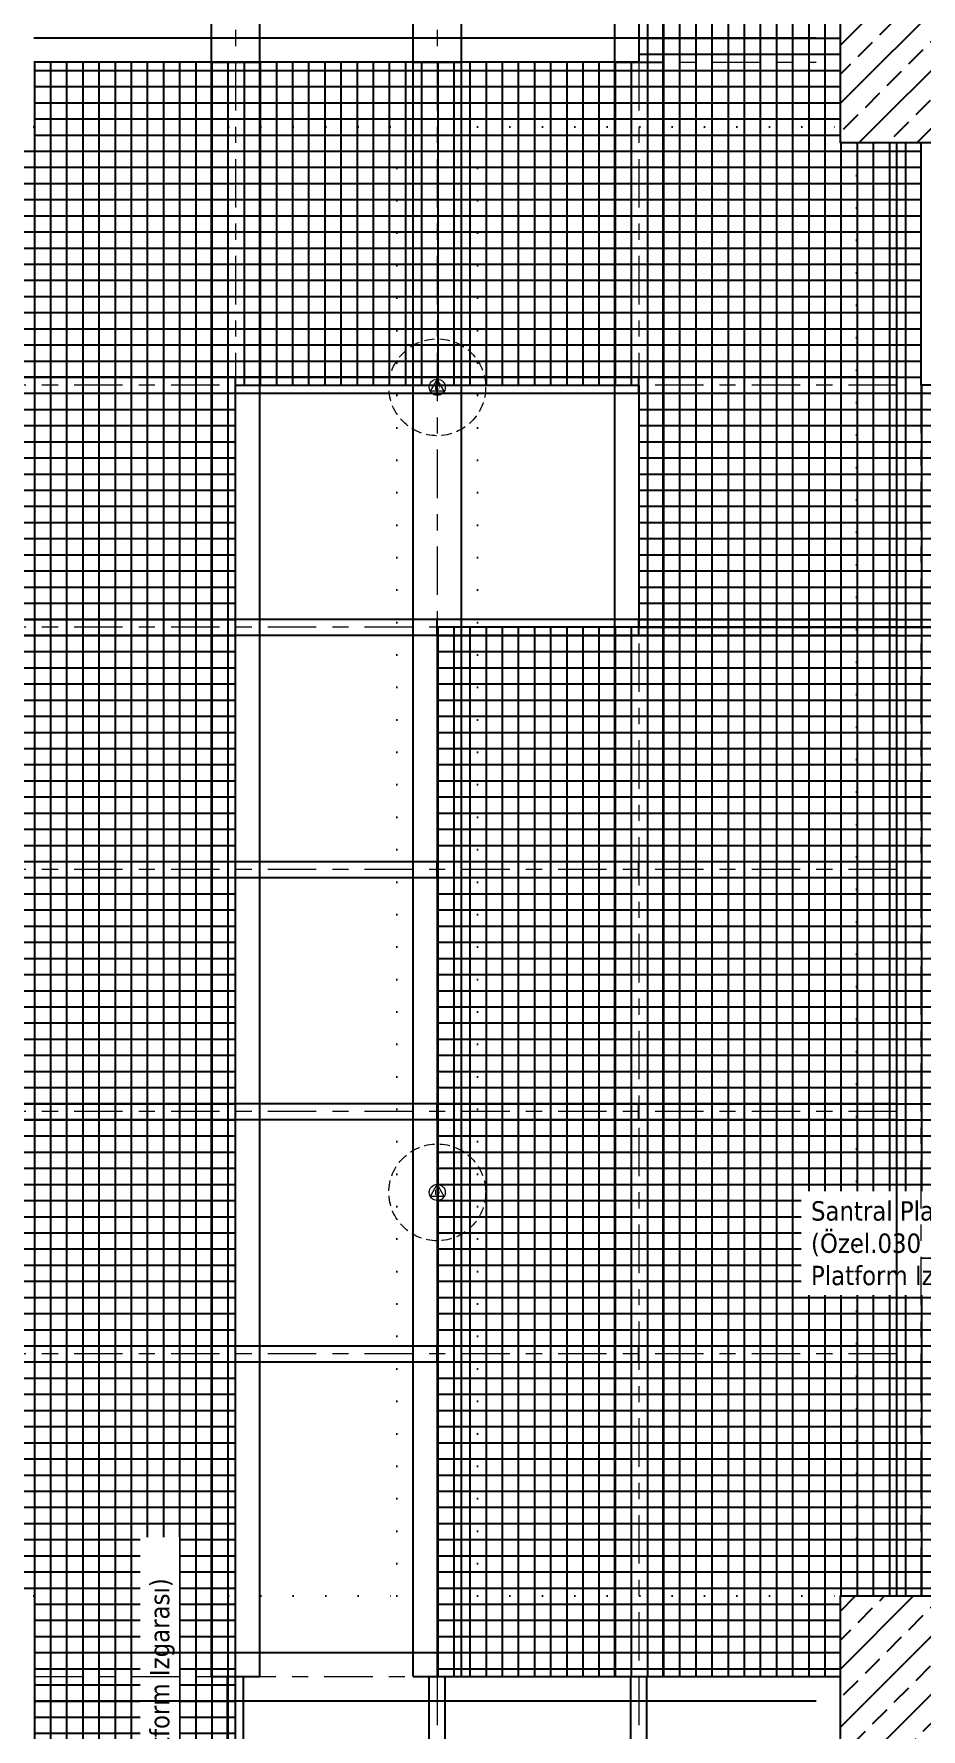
# Model space of a CAD drawing. Header units: centimetres. Extents: x 405564 to 502064, y 46284 to 60634.
# Drawn here: x 450150 to 450700, y 53450 to 54500 of the extents above; entities that cross this region are included whole.
import ezdxf
from ezdxf import colors
from ezdxf.entities.mleader import LeaderData, LeaderLine
from ezdxf.enums import TextEntityAlignment as Align
from ezdxf.math import Vec2, Vec3
from ezdxf.xclip import XClip

# ---------------------------------------------------------------- set-up
doc = ezdxf.new("R2010")
doc.units = ezdxf.units.CM
doc.header["$XCLIPFRAME"] = 0
for name, pattern in [('ACAD_ISO07W100', [3, 0, -3]), ('DOT', [0.25, 0, -0.25]), ('HIDDEN', [9.525, 6.35, -3.175]), ('XKITLINE03', [6, 3, -1, 1, -1])]:
    doc.linetypes.add(name, pattern=pattern)
doc.layers.get('0').update_dxf_attribs({"color": 8, "lineweight": 9})
for name, color, linetype, lineweight in [('0-KRCN-AYDINLATMA-130426', 8, 'Continuous', 9), ('0-KRCN-MİMARİ-220526', 8, 'Continuous', 9), ('OL_Ic', 8, 'Continuous', 9)]:
    doc.layers.add(name, color=color, linetype=linetype, lineweight=lineweight)
for name, color, linetype in [('AS_DOS_TERAS_UST', 8, 'ACAD_ISO07W100'), ('AS_DUV', 8, 'Continuous'), ('AS_PRFL_CELIK', 8, 'Continuous'), ('AS_PRFL_CELIK AKS', 8, 'Continuous'), ('AS_PRFL_CELIK KEDI YOLU', 8, 'Continuous'), ('AS_PRFL_CELIK PLATFORM IZGARA', 8, 'Continuous'), ('AS_PYZ_BINA', 8, 'Continuous'), ('AS_TA_BETONARME', 5, 'Continuous'), ('AS_TA_TARAMA', 8, 'Continuous'), ('AS_YAZI', 8, 'Continuous')]:
    doc.layers.add(name, color=color, linetype=linetype)
doc.styles.add('2', font='arial.ttf', dxfattribs={"width": 0.9, "height": 200})
doc.styles.add('MtXpl_Tahoma', font='tahoma.ttf')
doc.styles.add('Normal_ITL', font='swissi.ttf')
pattern_1 = [(0, (-443149.746, -16832.563), (0, 10), []), (90, (-443149.746, -16832.563), (-10, 6e-16), [])]
pattern_2 = [(225, (17560.68, -7819.299), (17.96051, -17.96051), []), (225, (17542.72, -7819.299), (17.96051, -17.96051), [12.7, -6.35])]

# ---------------------------------------------------------------- blocks, each defined once
blk = doc.blocks.new('KD')
at = {"layer": '0-KRCN-AYDINLATMA-130426'}
for p, q in [((0, 5), (-4.3, -2.5)), ((4.3, -2.5), (0, 5)), ((4.3, -2.5), (-4.3, -2.5))]:
    blk.add_line(p, q, dxfattribs=at)
at = {"layer": '0-KRCN-AYDINLATMA-130426', "linetype": 'HIDDEN'}
blk.add_circle((0, 0), 30, dxfattribs=at)
at = {"layer": '0-KRCN-AYDINLATMA-130426'}
blk.add_circle((0, 0), 5, dxfattribs=at)
at = {"layer": '0-KRCN-AYDINLATMA-130426', "style": '2'}
blk.add_text('D', height=3.36, dxfattribs=at).set_placement((0, 0), align=Align.MIDDLE_CENTER)
blk = doc.blocks.new('G$C27E741DA')
at = {"layer": '0-KRCN-AYDINLATMA-130426'}
for p in [(12335.7, 7147.2), (12335.7, 6648.5)]:
    blk.add_blockref('KD', p, dxfattribs=at)
blk = doc.blocks.new('PLATFORM IZGARASI VE KEDI YOLU YERLESIMI')
at = {"layer": 'AS_PRFL_CELIK KEDI YOLU', "transparency": 33554687}
h = blk.add_hatch(dxfattribs=at)
h.set_pattern_fill('_USER', color=15, scale=10, double=1, pattern_type=0)
h.set_pattern_definition(pattern_1)
h.paths.add_polyline_path([(7550, -2400), (7500, -2400), (7500, -2300), (7550, -2300), (7550, -1900), (7975, -1900), (7975, -2175), (8100, -2175), (8100, -1900), (8100, -1800), (8100, -1250), (7975, -1250), (7975, -1800), (7125, -1800), (7125, -950), (7250, -950), (7250, -750), (7125, -750), (7125, -800), (6050, -800), (6050, -750), (5924.6, -750), (5924.6, -800), (3050, -800), (3050, -550), (2925, -550), (2925, -800), (1975, -800), (1975, -550), (1850, -550), (1850, -800), (1125, -800), (1125, -900), (1250, -900), (1250, -950), (1375, -950), (1375, -900), (6950, -900), (6950, -1250), (6775, -1250), (6775, -1400), (6950, -1400), (6950, -1700), (7000, -1700), (7000, -1800), (3900, -1800), (3900, -1700), (3950, -1700), (3950, -1550), (3775, -1550), (3775, -1800), (615, -1800), (615, -1900), (1190, -1900), (1190, -1940), (1290, -1940), (1290, -1900), (2450, -1900), (2450, -2175), (1725, -2175), (1725, -2700), (1550, -2700), (1550, -2850), (1850, -2850), (1850, -2275), (2575, -2275), (2575, -1900), (3350, -1900), (3350, -2300), (3400, -2300), (3400, -2400), (3350, -2400), (3350, -3300), (3400, -3300), (3400, -3400), (3350, -3400), (3350, -3556.2), (3525, -3556.2), (3525, -3000), (3650, -3000), (3650, -2850), (3525, -2850), (3525, -1900), (4850, -1900), (4850, -2350), (4725, -2350), (4725, -2545), (4850, -2545), (4850, -2850), (4975, -2850), (4975, -1900), (7375, -1900), (7375, -2350), (7000, -2350), (7000, -2400), (6950, -2400), (6950, -3000), (6775, -3000), (6775, -2850), (6650, -2850), (6650, -3000), (6650, -3150), (6950, -3150), (6950, -3300), (7000, -3300), (7000, -3400), (6950, -3400), (6950, -4337.5), (6525, -4337.5), (6525, -4493.7), (7125, -4493.7), (7125, -3712.5), (7250, -3712.5), (7250, -3556.2), (7125, -3556.2), (7125, -2550), (7375, -2550), (7375, -2700), (7975, -2700), (7975, -3000), (8100, -3000), (8100, -2550), (7550, -2550)])
at = {"layer": 'AS_PRFL_CELIK PLATFORM IZGARA', "transparency": 33554687}
h = blk.add_hatch(dxfattribs=at)
h.set_pattern_fill('_USER', color=256, scale=10, double=1, pattern_type=0)
h.set_pattern_definition(pattern_1)
h.paths.add_polyline_path([(7850, -2700), (7250, -2700), (7250, -3350), (7500, -3350), (7500, -3300), (7600, -3300), (7600, -3350), (7850, -3350)])
at = {"layer": 'AS_PRFL_CELIK KEDI YOLU', "color": 4}
for points in [[(7375, -1900), (7375, -2350), (7000, -2350)], [(6525, -4493.7), (7125, -4493.7), (7125, -3712.5), (7250, -3712.5), (7250, -3556.2), (7125, -3556.2), (7125, -2550), (7375, -2550), (7375, -2700), (7975, -2700), (7975, -3000), (8100, -3000), (8100, -2550), (7550, -2550), (7550, -2400), (7500, -2400), (7500, -2300)]]:
    blk.add_lwpolyline(points, dxfattribs=at)
at = {"layer": 'AS_PRFL_CELIK PLATFORM IZGARA'}
blk.add_lwpolyline([(7250, -2700), (7250, -3350), (7500, -3350), (7500, -3300), (7600, -3300), (7600, -3350), (7850, -3350), (7850, -2700)], close=True, dxfattribs=at)
at = {"layer": 'AS_YAZI', "insert": (7481.7, -3055.5), "char_height": 12, "width": 141.875, "attachment_point": 1, "style": 'MtXpl_Tahoma', "bg_fill": 3, "box_fill_scale": 1.5, "bg_fill_color": 256, "bg_fill_transparency": 0}
blk.add_mtext('{\\fTahoma|b0|i0|c162|p34;Santral Platformu (Özel.030_Ağır Yük Platform Izgarası)}', dxfattribs=at)
at = {"layer": 'AS_YAZI', "insert": (7071.9, -3622.8), "char_height": 12, "width": 353.107, "attachment_point": 1, "rotation": 90, "style": 'MtXpl_Tahoma', "bg_fill": 3, "box_fill_scale": 1.5, "bg_fill_color": 256, "bg_fill_transparency": 0}
blk.add_mtext('{\\fTahoma|b0|i0|c162|p34;Kedi Yolu (Özel.030_Ağır Yük Platform Izgarası)}', dxfattribs=at)
blk = doc.blocks.new('A$C48c69b65')
at = {"layer": 'AS_PRFL_CELIK'}
for p, q in [((7110, -2350), (7110, -1750)), ((7140, -2350), (7140, -1750)), ((7235, -2350), (7235, -1750)), ((7265, -2350), (7265, -1750)), ((7360, -2350), (7360, -1750)), ((7390, -2350), (7390, -1750)), ((7000, -2335), (7485, -2335)), ((7110, -2350), (7140, -2350)), ((7110, -3350), (7110, -2350)), ((7110, -2350), (7140, -2350)), ((7140, -3350), (7140, -2350)), ((7235, -2350), (7265, -2350)), ((7235, -3350), (7235, -2350)), ((7235, -2350), (7265, -2350)), ((7265, -3350), (7265, -2350)), ((7360, -2350), (7390, -2350)), ((7360, -3350), (7360, -2350)), ((7360, -2350), (7390, -2350)), ((7390, -3350), (7390, -2350)), ((7000, -2365), (7485, -2365)), ((7535, -3300), (7535, -2400)), ((50, -2545), (7535, -2545)), ((7125, -2555), (7125, -2545)), ((7250, -2555), (7250, -2545)), ((7375, -2555), (7375, -2545)), ((50, -2555), (7535, -2555)), ((50, -2695), (7535, -2695)), ((7125, -2705), (7125, -2695)), ((7250, -2705), (7250, -2695)), ((7375, -2705), (7375, -2695)), ((50, -2705), (7535, -2705)), ((50, -2845), (7535, -2845)), ((7125, -2855), (7125, -2845)), ((7250, -2855), (7250, -2845)), ((7375, -2855), (7375, -2845)), ((50, -2855), (7535, -2855)), ((50, -2995), (7535, -2995)), ((7125, -3005), (7125, -2995)), ((7250, -3005), (7250, -2995)), ((7375, -3005), (7375, -2995)), ((50, -3005), (7535, -3005)), ((50, -3145), (7535, -3145)), ((7125, -3155), (7125, -3145)), ((7250, -3155), (7250, -3145)), ((7375, -3155), (7375, -3145)), ((50, -3155), (7535, -3155)), ((7000, -3335), (7485, -3335)), ((7110, -3350), (7140, -3350)), ((7120, -3556.2), (7120, -3350)), ((7120, -3350), (7130, -3350)), ((7130, -3556.2), (7130, -3350)), ((7235, -3350), (7265, -3350)), ((7245, -3556.2), (7245, -3350)), ((7245, -3350), (7255, -3350)), ((7255, -3556.2), (7255, -3350)), ((7360, -3350), (7390, -3350)), ((7370, -3556.2), (7370, -3350)), ((7370, -3350), (7380, -3350)), ((7380, -3556.2), (7380, -3350)), ((7000, -3365), (7485, -3365))]:
    blk.add_line(p, q, dxfattribs=at)
at = {"layer": 'AS_PRFL_CELIK AKS', "linetype": 'XKITLINE03', "lineweight": 0, "ltscale": 10}
for p, q in [((7125, -1750), (7125, -2350)), ((7250, -1750), (7250, -2350)), ((7375, -1750), (7375, -2350)), ((7000, -2350), (7485, -2350)), ((7125, -2350), (7125, -3350)), ((7250, -2350), (7250, -3350)), ((7375, -2350), (7375, -3350)), ((7550, -3300), (7550, -2400)), ((7535, -2550), (50, -2550)), ((7535, -2700), (50, -2700)), ((7535, -2850), (50, -2850)), ((7535, -3000), (50, -3000)), ((7535, -3150), (50, -3150)), ((7000, -3350), (7485, -3350)), ((7125, -3350), (7125, -3556.2)), ((7250, -3350), (7250, -3556.2)), ((7375, -3350), (7375, -3556.2))]:
    blk.add_line(p, q, dxfattribs=at)
blk = doc.blocks.new('A$Ca63a641c')
at = {"layer": 'AS_PYZ_BINA'}
ml = blk.add_multileader_mtext('Standard', dxfattribs=at)
ml.set_content('EST boyalı panel çit ve panel çit kapı (AS 51.101)', color=256, style='Normal_ITL')
ml.set_leader_properties()
ml.build(insert=Vec2(0, 0))
ml.multileader.update_dxf_attribs({"dogleg_length": 0.379, "arrow_head_size": 17, "scale": 75})
ctx = ml.context
ctx.base_point, ctx.scale, ctx.char_height, ctx.arrow_head_size, ctx.landing_gap_size, ctx.plane_origin = Vec3(140.5, 464.3), 75, 20, 17, 14.2, Vec3(92.5, 620.1)
notes = []
notes.append((ctx, [(0, (1, 1, 0), (112.1, 464.3), (1, 0), 28.4, [(0, [(68.5, 410)], 0, [])])]))
ctx.mtext.insert, ctx.mtext.width, ctx.mtext.flow_direction = Vec3(154.7, 477.5), 604.563, 5
for ctx, leaders in notes:
    for number, flags, end, landing, length, lines in leaders:
        leader = LeaderData()
        leader.index, (leader.has_last_leader_line, leader.has_dogleg_vector, leader.attachment_direction) = number, flags
        leader.last_leader_point, leader.dogleg_vector, leader.dogleg_length = Vec3(end), Vec3(landing), length
        for number, points, colour, breaks in lines:
            line = LeaderLine()
            line.index, line.vertices, line.color, line.breaks = number, Vec3.list(points), colors.encode_raw_color(colour), breaks
            leader.lines.append(line)
        ctx.leaders.append(leader)
blk = doc.blocks.new('A$C85dec720')
at = {"layer": 'OL_Ic'}
blk.add_blockref('A$Ca63a641c', (5315.08, 5344.25, 28.4), dxfattribs=at)
blk = doc.blocks.new('A$C6A10300A')
at = {"layer": 'AS_DUV'}
ref = blk.add_blockref('A$C85dec720', (28900.96, -17748.98), dxfattribs=dict(at, rotation=105.0255580063709))
XClip(ref).set_block_clipping_path([(6220.3367769278, 6783.7313721173), (4126.4071464743, -1017.0000000052), (7354.8298234051, -1883.5969356479), (9448.7594538586, 5917.1344364745)])
at = {"layer": 'AS_PRFL_CELIK'}
blk.add_blockref('PLATFORM IZGARASI VE KEDI YOLU YERLESIMI', (5085.68, -3801.45), dxfattribs=at)
at = {"layer": 'AS_TA_TARAMA'}
h = blk.add_hatch(dxfattribs=at)
h.set_pattern_fill('ANSI33', color=256, scale=4, angle=180)
h.set_pattern_definition(pattern_2)
h.paths.add_polyline_path([(12585.68, -6101.45), (12685.68, -6101.45), (12685.68, -6201.45), (12585.68, -6201.45)])
h = blk.add_hatch(dxfattribs=at)
h.set_pattern_fill('ANSI33', color=256, scale=4, angle=180)
h.set_pattern_definition(pattern_2)
h.paths.add_polyline_path([(12585.68, -7101.45), (12685.68, -7101.45), (12685.68, -7201.45), (12585.68, -7201.45)], flags=17)
at = {"layer": 'AS_DOS_TERAS_UST', "linetype": 'DOT', "ltscale": 80}
for p, q in [((12085.68, -6191.45), (12310.68, -6191.45)), ((12310.68, -7101.45), (12310.68, -6191.45)), ((12360.68, -6191.45), (12585.68, -6191.45)), ((12360.68, -7101.45), (12360.68, -6191.45)), ((12595.68, -6201.45), (12595.68, -7101.45)), ((12085.68, -7101.45), (12310.68, -7101.45)), ((12360.68, -7101.45), (12585.68, -7101.45))]:
    blk.add_line(p, q, dxfattribs=at)
at = {"layer": 'AS_TA_BETONARME'}
for points in [[(12585.68, -6101.45), (12685.68, -6101.45), (12685.68, -6201.45), (12585.68, -6201.45)], [(12585.68, -7101.45), (12685.68, -7101.45), (12685.68, -7201.45), (12585.68, -7201.45)]]:
    blk.add_lwpolyline(points, close=True, dxfattribs=at)
blk.add_blockref('A$C48c69b65', (5085.68, -3801.45))

msp = doc.modelspace()

# ---------------------------------------------------------------- block references
at = {"layer": '0-KRCN-AYDINLATMA-130426'}
msp.add_blockref('G$C27E741DA', (438064.1, 47134), dxfattribs=at)

# ---------------------------------------------------------------- next in the draw order: block references
at = {"layer": '0-KRCN-MİMARİ-220526'}
msp.add_blockref('A$C6A10300A', (438064.1, 60634), dxfattribs=at)

doc.saveas('drawing.dxf')
